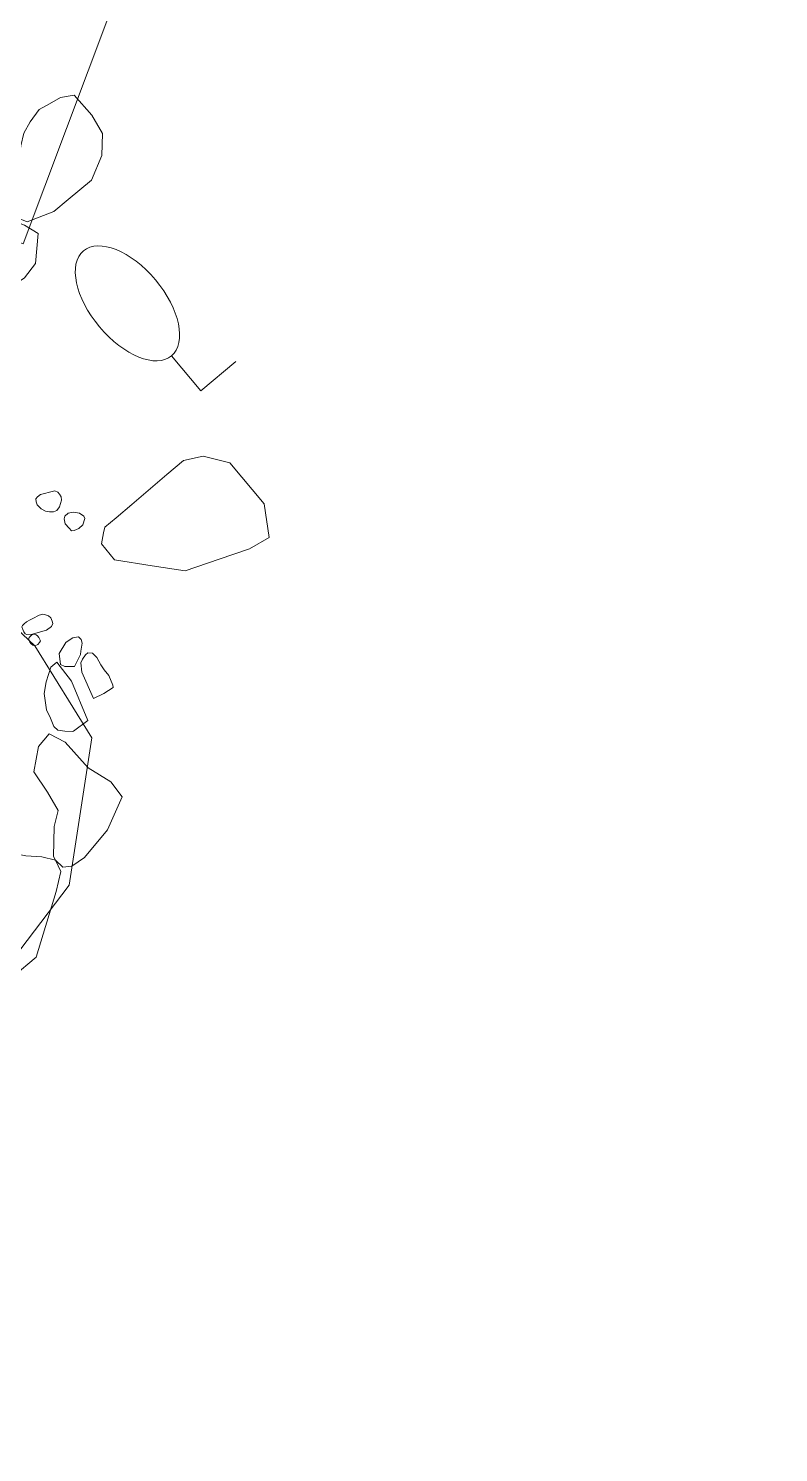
# Model space of a CAD drawing. Header units: metres. Extents: x -10443 to -4073, y -33280 to -26846.
# Drawn here: x -7320.16 to -7311.94, y -29236.23 to -29220.63 of the extents above; entities that cross this region are included whole.
import ezdxf

# ---------------------------------------------------------------- set-up
doc = ezdxf.new("R2010")
doc.units = ezdxf.units.M
doc.header["$MEASUREMENT"] = 0
doc.linetypes.add('CONTINUOUS_1', pattern=[0])
doc.linetypes.add('CONTINUOUS_2', pattern=[0])
for name, color, linetype, lineweight in [('木', 254, 'CONTINUOUS_2', 18), ('構造物', 241, 'CONTINUOUS_2', 18), ('石', 241, 'CONTINUOUS_2', 18), ('護岸', 241, 'CONTINUOUS_2', 18)]:
    doc.layers.add(name, color=color, linetype=linetype, lineweight=lineweight)

msp = doc.modelspace()

# ---------------------------------------------------------------- linework, layer by layer
at = {"layer": '木', "linetype": 'CONTINUOUS_1', "lineweight": 18}
for p, q in [((-7318.268, -29224.596), (-7318.59, -29224.213)), ((-7317.885, -29224.275), (-7318.268, -29224.596))]:
    msp.add_line(p, q, dxfattribs=at)
msp.add_ellipse((-7319.072, -29223.639), major_axis=(-0.482, 0.575), ratio=0.533333, dxfattribs=at)
at = {"layer": '構造物', "linetype": 'CONTINUOUS_2', "lineweight": 18, "flags": 128}
msp.add_lwpolyline([(-7321.064, -29214.748), (-7317.615, -29216.063), (-7320.213, -29222.986), (-7324.504, -29221.363), (-7322.541, -29216.101), (-7321.71, -29216.457)], close=True, dxfattribs=at)
at = {"layer": '石', "linetype": 'CONTINUOUS_2', "lineweight": 18, "flags": 128}
for points in [[(-7320.343, -29222.392), (-7320.267, -29222.705), (-7320.17, -29222.745), (-7319.877, -29222.632), (-7319.722, -29222.502), (-7319.467, -29222.288), (-7319.354, -29222.018), (-7319.347, -29221.779), (-7319.462, -29221.579), (-7319.656, -29221.36), (-7319.806, -29221.384), (-7319.924, -29221.452), (-7320.039, -29221.517), (-7320.137, -29221.652), (-7320.206, -29221.773), (-7320.238, -29221.912), (-7320.255, -29222.043), (-7320.276, -29222.176), (-7320.381, -29222.297), (-7320.343, -29222.392)], [(-7319.355, -29226.273), (-7319.215, -29226.449), (-7318.801, -29226.516), (-7318.439, -29226.569), (-7318.069, -29226.442), (-7317.734, -29226.328), (-7317.52, -29226.204), (-7317.574, -29225.836), (-7317.95, -29225.388), (-7318.242, -29225.315), (-7318.458, -29225.361), (-7318.64, -29225.514), (-7319.024, -29225.843), (-7319.196, -29225.988), (-7319.318, -29226.09), (-7319.336, -29226.153), (-7319.355, -29226.273)], [(-7319.958, -29227.22), (-7320.077, -29227.252), (-7320.136, -29227.27), (-7320.173, -29227.267), (-7320.193, -29227.259), (-7320.206, -29227.239), (-7320.216, -29227.212), (-7320.228, -29227.183), (-7320.221, -29227.167), (-7320.203, -29227.152), (-7320.177, -29227.13), (-7320.138, -29227.105), (-7320.107, -29227.091), (-7320.04, -29227.057), (-7319.999, -29227.046), (-7319.969, -29227.05), (-7319.936, -29227.064), (-7319.912, -29227.086), (-7319.896, -29227.121), (-7319.89, -29227.147), (-7319.902, -29227.18), (-7319.958, -29227.22)]]:
    msp.add_lwpolyline(points, dxfattribs=at)
for points in [[(-7320.616, -29222.829), (-7320.73, -29222.964), (-7320.764, -29223.126), (-7320.712, -29223.281), (-7320.595, -29223.437), (-7320.483, -29223.499), (-7320.359, -29223.469), (-7320.198, -29223.359), (-7320.078, -29223.202), (-7320.05, -29222.874), (-7320.199, -29222.784), (-7320.324, -29222.736), (-7320.442, -29222.743), (-7320.521, -29222.775), (-7320.598, -29222.818)], [(-7319.816, -29225.868), (-7319.845, -29225.908), (-7319.883, -29225.922), (-7319.926, -29225.925), (-7319.971, -29225.916), (-7320.018, -29225.892), (-7320.059, -29225.845), (-7320.072, -29225.812), (-7320.074, -29225.78), (-7320.058, -29225.759), (-7320.025, -29225.733), (-7319.981, -29225.722), (-7319.927, -29225.706), (-7319.868, -29225.692), (-7319.835, -29225.708), (-7319.817, -29225.73), (-7319.799, -29225.759), (-7319.794, -29225.796)], [(-7319.559, -29226.066), (-7319.606, -29226.106), (-7319.655, -29226.127), (-7319.683, -29226.13), (-7319.712, -29226.102), (-7319.753, -29226.053), (-7319.765, -29226), (-7319.758, -29225.969), (-7319.721, -29225.939), (-7319.668, -29225.928), (-7319.598, -29225.938), (-7319.548, -29225.97), (-7319.539, -29225.996)], [(-7320.053, -29227.378), (-7320.086, -29227.393), (-7320.107, -29227.385), (-7320.126, -29227.369), (-7320.141, -29227.35), (-7320.152, -29227.327), (-7320.153, -29227.309), (-7320.149, -29227.3), (-7320.133, -29227.286), (-7320.122, -29227.276), (-7320.109, -29227.267), (-7320.086, -29227.263), (-7320.071, -29227.269), (-7320.056, -29227.283), (-7320.043, -29227.3), (-7320.032, -29227.321), (-7320.026, -29227.338), (-7320.034, -29227.355)], [(-7319.653, -29227.616), (-7319.757, -29227.619), (-7319.806, -29227.596), (-7319.82, -29227.477), (-7319.748, -29227.354), (-7319.734, -29227.342), (-7319.669, -29227.303), (-7319.607, -29227.291), (-7319.579, -29227.321), (-7319.569, -29227.362), (-7319.574, -29227.407), (-7319.582, -29227.451), (-7319.588, -29227.488)], [(-7319.331, -29227.915), (-7319.444, -29227.967), (-7319.572, -29227.678), (-7319.583, -29227.576), (-7319.564, -29227.536), (-7319.532, -29227.491), (-7319.507, -29227.467), (-7319.454, -29227.47), (-7319.408, -29227.519), (-7319.365, -29227.598), (-7319.326, -29227.655), (-7319.275, -29227.716), (-7319.233, -29227.822), (-7319.227, -29227.849)], [(-7319.662, -29228.326), (-7319.675, -29228.329), (-7319.759, -29228.328), (-7319.834, -29228.315), (-7319.88, -29228.274), (-7319.916, -29228.185), (-7319.957, -29228.092), (-7319.985, -29227.912), (-7319.963, -29227.786), (-7319.91, -29227.626), (-7319.845, -29227.571), (-7319.683, -29227.778), (-7319.506, -29228.208)], [(-7319.883, -29229.699), (-7319.874, -29229.369), (-7319.83, -29229.194), (-7319.948, -29228.996), (-7320.099, -29228.773), (-7320.046, -29228.495), (-7319.93, -29228.355), (-7319.753, -29228.445), (-7319.504, -29228.729), (-7319.255, -29228.881), (-7319.131, -29229.047), (-7319.29, -29229.408), (-7319.541, -29229.709), (-7319.682, -29229.806), (-7319.778, -29229.818), (-7319.86, -29229.738)], [(-7321.112, -29231.099), (-7321.191, -29230.958), (-7321.148, -29230.836), (-7321.198, -29230.705), (-7321.217, -29230.519), (-7321.1, -29230.365), (-7321.012, -29230.148), (-7320.983, -29230.116), (-7320.769, -29229.897), (-7320.591, -29229.739), (-7320.406, -29229.647), (-7320.185, -29229.693), (-7320.009, -29229.704), (-7319.86, -29229.738), (-7319.802, -29229.864), (-7319.851, -29230.081), (-7320.073, -29230.802), (-7320.578, -29231.225), (-7320.863, -29231.268), (-7321.003, -29231.186), (-7321.074, -29231.146)]]:
    msp.add_lwpolyline(points, close=True, dxfattribs=at)
at = {"layer": '護岸', "lineweight": 18, "flags": 128}
msp.add_lwpolyline([(-7320.608, -29189.785), (-7314.594, -29192.152), (-7312.478, -29193.089), (-7311.943, -29193.485, 0.118487), (-7312.034, -29195.046), (-7312.382, -29195.338, 0.307861), (-7313.197, -29196.762), (-7313.624, -29197.413), (-7313.72, -29197.49, 0.21943), (-7314.681, -29199.194), (-7314.718, -29199.818), (-7314.439, -29200.622), (-7314.605, -29201.189, 0.208621), (-7314.842, -29202.764), (-7314.596, -29203.633), (-7314.612, -29204.243), (-7314.795, -29204.594, -0.201585), (-7315.84, -29205.996), (-7316.001, -29205.985), (-7316.655, -29207.103), (-7316.337, -29208.293, 0.220758), (-7317.513, -29209.444), (-7318.495, -29209.412), (-7318.717, -29209.697), (-7318.974, -29210.374), (-7320.167, -29210.09), (-7322.364, -29216.493), (-7322.426, -29217.714), (-7323.25, -29219.161), (-7323.415, -29221.254), (-7322.689, -29222.054), (-7321.458, -29222.291), (-7320.661, -29222.822), (-7320.724, -29223.394), (-7320.34, -29224.045), (-7320.857, -29226.68), (-7320.57, -29226.934), (-7320.086, -29227.393), (-7319.462, -29228.399), (-7319.71, -29230.015), (-7320.864, -29231.53), (-7321.289, -29232.232), (-7320.823, -29232.904), (-7321.632, -29233.236), (-7322.806, -29233.456), (-7323.688, -29233.701), (-7324.091, -29234.311), (-7325.442, -29235.322), (-7326.414, -29234.605), (-7329.571, -29236.143), (-7331.132, -29236.167), (-7331.62, -29236.057), (-7332.266, -29236.229), (-7332.972, -29236.154), (-7333.576, -29235.228), (-7334.365, -29234.111), (-7334.533, -29233.263), (-7334.89, -29232.13), (-7334.649, -29228.913), (-7334.797, -29227.382), (-7333.416, -29225.354), (-7332.328, -29224.53), (-7331.698, -29224.692), (-7331.162, -29224.82), (-7329.991, -29224.644), (-7328.94, -29224.772), (-7328.512, -29224.864), (-7328.136, -29224.461), (-7327.376, -29224.844), (-7326.242, -29224.175), (-7326.425, -29222.681), (-7327.114, -29221.645), (-7326.94, -29220.791), (-7327.678, -29220.207), (-7327.733, -29219.512), (-7329.049, -29218.269), (-7330.081, -29217.628), (-7330.319, -29216.814), (-7331.137, -29216.339), (-7330.929, -29215.399), (-7330.277, -29215.104), (-7330.257, -29214.067), (-7329.689, -29213.37), (-7329.281, -29212.599), (-7329.278, -29211.883), (-7328.63, -29211.092), (-7328.342, -29209.648), (-7328.489, -29208.865), (-7328.797, -29208.899), (-7328.397, -29208.129), (-7327.435, -29207.846), (-7326.291, -29207.143), (-7325.706, -29206.597), (-7324.571, -29204.272), (-7324.016, -29203.126), (-7323.15, -29201.07), (-7323.054, -29200.039), (-7323.457, -29199.646), (-7323.52, -29198.672), (-7323.184, -29198.529), (-7323.218, -29197.147), (-7323.203, -29195.392), (-7322.91, -29193.749), (-7322.801, -29193.438), (-7322.111, -29192.026), (-7322.229, -29190.829), (-7320.608, -29189.785)], format="xyb", dxfattribs=at)

doc.saveas('drawing.dxf')
